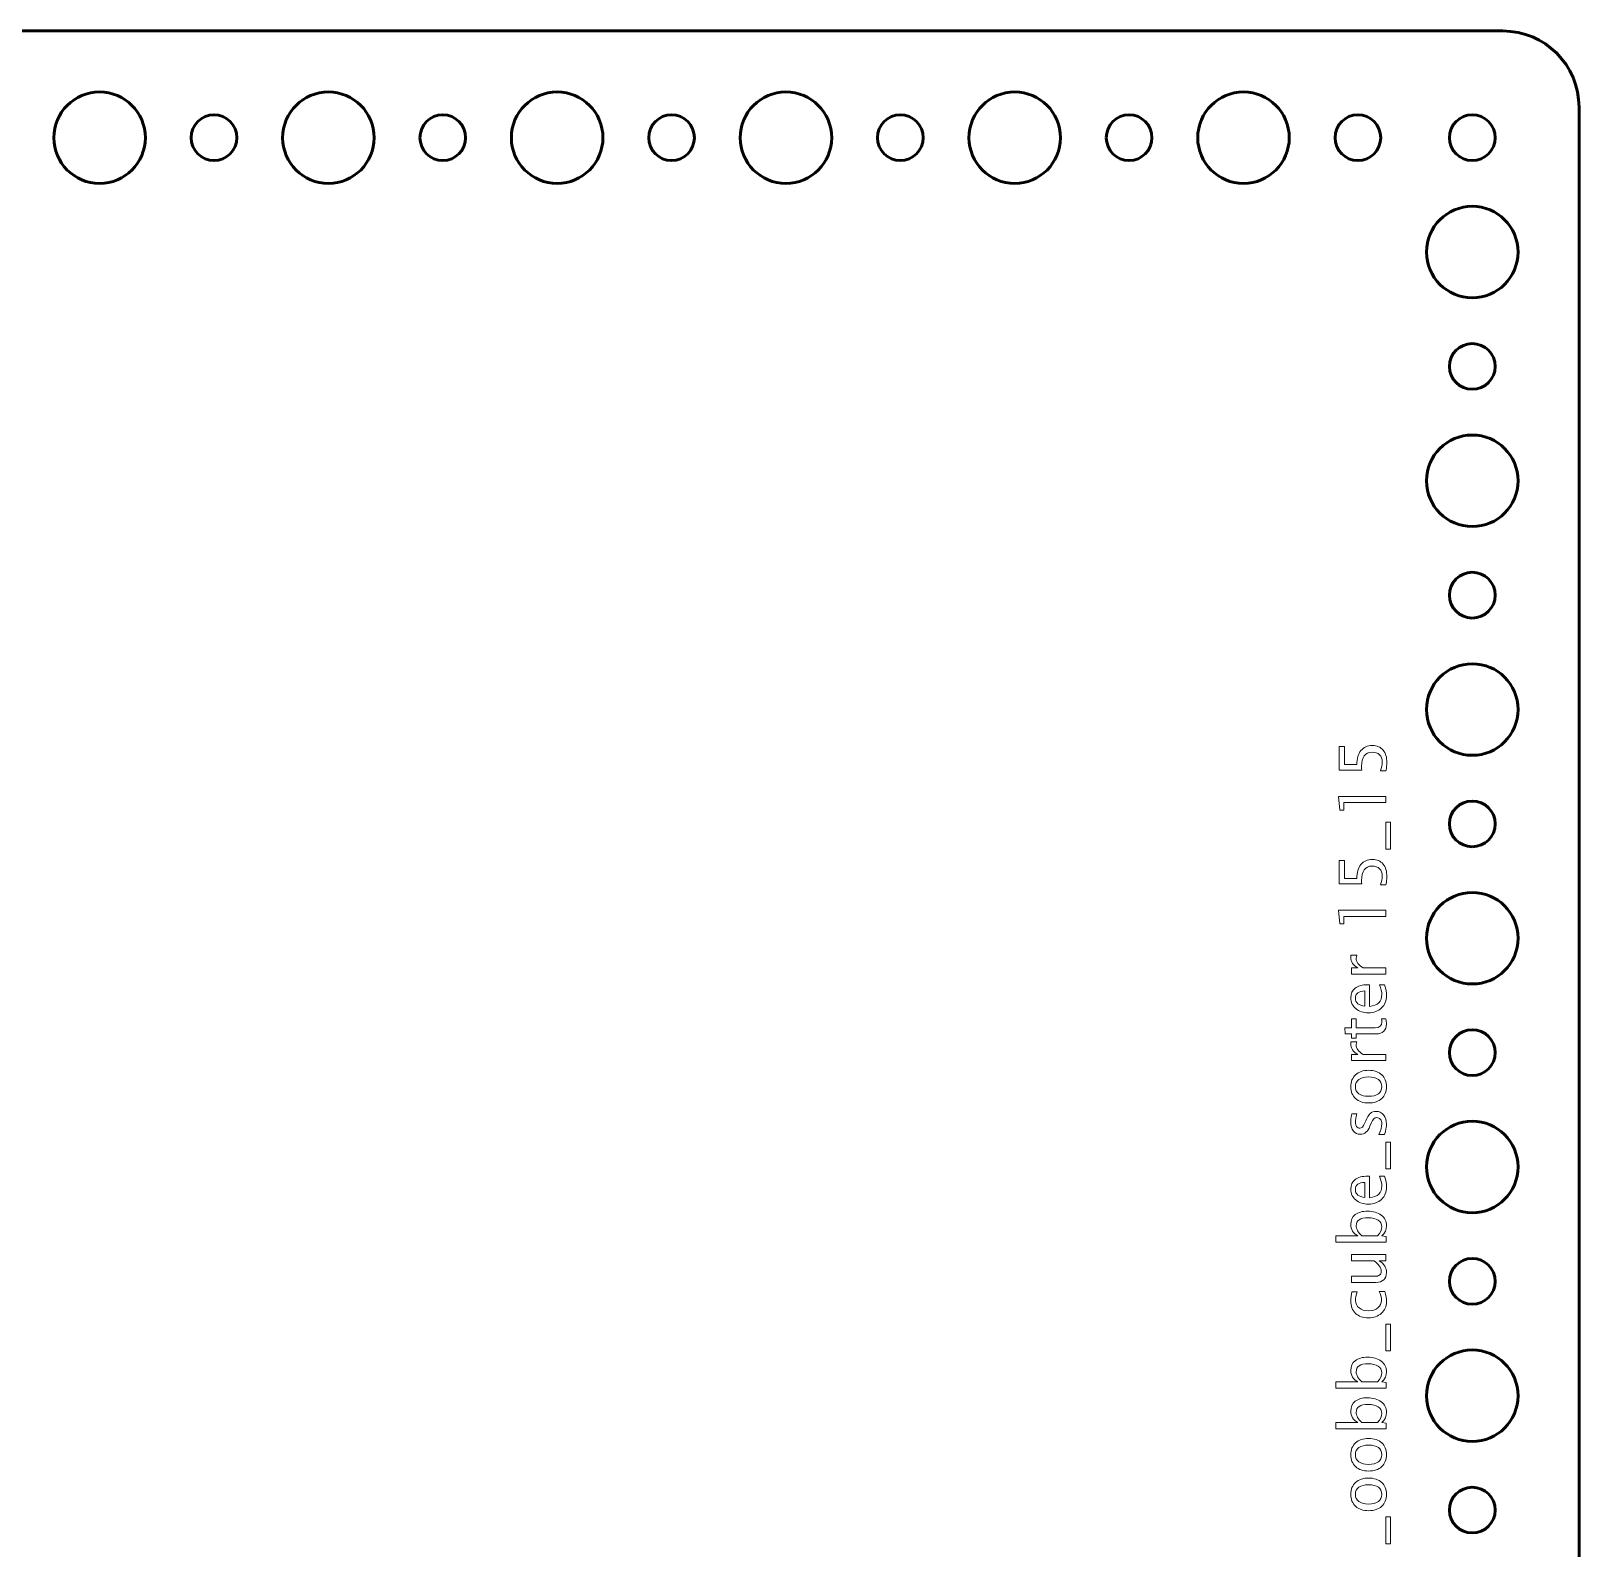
# Model space of a CAD drawing. Header units: centimetres. Extents: x -10.4 to 10.4, y -10.1 to 10.1.
# Drawn here: x 0.3 to 10.45, y 0.13 to 10.07 of the extents above; entities that cross this region are included whole.
import ezdxf

# ---------------------------------------------------------------- set-up
doc = ezdxf.new("R2010")
doc.units = ezdxf.units.CM
doc.header["$MEASUREMENT"] = 0
doc.layers.add('Layer 1', color=7, linetype='Continuous')

msp = doc.modelspace()

# ---------------------------------------------------------------- linework, layer by layer
at = {"layer": 'Layer 1', "lineweight": 53}
for points, knots in [([(9.95, -10.075), (9.95, -10.075), (-9.95, -10.075), (-9.95, -10.075), (-9.95, -10.075), (-10.22614, -10.075), (-10.45, -9.85114), (-10.45, -9.575), (-10.45, -9.575), (-10.45, -9.575), (-10.45, 9.575), (-10.45, 9.575), (-10.45, 9.575), (-10.45, 9.85114), (-10.22614, 10.075), (-9.95, 10.075), (-9.95, 10.075), (-9.95, 10.075), (9.95, 10.075), (9.95, 10.075), (9.95, 10.075), (10.22614, 10.075), (10.45, 9.85114), (10.45, 9.575), (10.45, 9.575), (10.45, 9.575), (10.45, -9.575), (10.45, -9.575), (10.45, -9.575), (10.45, -9.85114), (10.22614, -10.075), (9.95, -10.075)], [0, 0, 0, 0, 0.11111111, 0.11111111, 0.11111111, 0.11111111, 0.22222222, 0.22222222, 0.22222222, 0.22222222, 0.33333333, 0.33333333, 0.33333333, 0.33333333, 0.44444444, 0.44444444, 0.44444444, 0.44444444, 0.55555556, 0.55555556, 0.55555556, 0.55555556, 0.66666667, 0.66666667, 0.66666667, 0.66666667, 0.77777778, 0.77777778, 0.77777778, 0.77777778, 1, 1, 1, 1]), ([(0.45, 9.375), (0.45, 9.54069), (0.58431, 9.675), (0.75, 9.675), (0.75, 9.675), (0.91569, 9.675), (1.05, 9.54069), (1.05, 9.375), (1.05, 9.375), (1.05, 9.20931), (0.91569, 9.075), (0.75, 9.075), (0.75, 9.075), (0.58431, 9.075), (0.45, 9.20931), (0.45, 9.375)], [0, 0, 0, 0, 0.2, 0.2, 0.2, 0.2, 0.4, 0.4, 0.4, 0.4, 0.6, 0.6, 0.6, 0.6, 1, 1, 1, 1]), ([(1.95, 9.375), (1.95, 9.54069), (2.08431, 9.675), (2.25, 9.675), (2.25, 9.675), (2.41569, 9.675), (2.55, 9.54069), (2.55, 9.375), (2.55, 9.375), (2.55, 9.20931), (2.41569, 9.075), (2.25, 9.075), (2.25, 9.075), (2.08431, 9.075), (1.95, 9.20931), (1.95, 9.375)], [0, 0, 0, 0, 0.2, 0.2, 0.2, 0.2, 0.4, 0.4, 0.4, 0.4, 0.6, 0.6, 0.6, 0.6, 1, 1, 1, 1]), ([(3.45, 9.375), (3.45, 9.54069), (3.58431, 9.675), (3.75, 9.675), (3.75, 9.675), (3.91569, 9.675), (4.05, 9.54069), (4.05, 9.375), (4.05, 9.375), (4.05, 9.20931), (3.91569, 9.075), (3.75, 9.075), (3.75, 9.075), (3.58431, 9.075), (3.45, 9.20931), (3.45, 9.375)], [0, 0, 0, 0, 0.2, 0.2, 0.2, 0.2, 0.4, 0.4, 0.4, 0.4, 0.6, 0.6, 0.6, 0.6, 1, 1, 1, 1]), ([(4.95, 9.375), (4.95, 9.54069), (5.08431, 9.675), (5.25, 9.675), (5.25, 9.675), (5.41569, 9.675), (5.55, 9.54069), (5.55, 9.375), (5.55, 9.375), (5.55, 9.20931), (5.41569, 9.075), (5.25, 9.075), (5.25, 9.075), (5.08431, 9.075), (4.95, 9.20931), (4.95, 9.375)], [0, 0, 0, 0, 0.2, 0.2, 0.2, 0.2, 0.4, 0.4, 0.4, 0.4, 0.6, 0.6, 0.6, 0.6, 1, 1, 1, 1]), ([(6.45, 9.375), (6.45, 9.54069), (6.58431, 9.675), (6.75, 9.675), (6.75, 9.675), (6.91569, 9.675), (7.05, 9.54069), (7.05, 9.375), (7.05, 9.375), (7.05, 9.20931), (6.91569, 9.075), (6.75, 9.075), (6.75, 9.075), (6.58431, 9.075), (6.45, 9.20931), (6.45, 9.375)], [0, 0, 0, 0, 0.2, 0.2, 0.2, 0.2, 0.4, 0.4, 0.4, 0.4, 0.6, 0.6, 0.6, 0.6, 1, 1, 1, 1]), ([(7.95, 9.375), (7.95, 9.54069), (8.08431, 9.675), (8.25, 9.675), (8.25, 9.675), (8.41569, 9.675), (8.55, 9.54069), (8.55, 9.375), (8.55, 9.375), (8.55, 9.20931), (8.41569, 9.075), (8.25, 9.075), (8.25, 9.075), (8.08431, 9.075), (7.95, 9.20931), (7.95, 9.375)], [0, 0, 0, 0, 0.2, 0.2, 0.2, 0.2, 0.4, 0.4, 0.4, 0.4, 0.6, 0.6, 0.6, 0.6, 1, 1, 1, 1]), ([(1.35, 9.375), (1.35, 9.45784), (1.41716, 9.525), (1.5, 9.525), (1.5, 9.525), (1.58284, 9.525), (1.65, 9.45784), (1.65, 9.375), (1.65, 9.375), (1.65, 9.29216), (1.58284, 9.225), (1.5, 9.225), (1.5, 9.225), (1.41716, 9.225), (1.35, 9.29216), (1.35, 9.375)], [0, 0, 0, 0, 0.2, 0.2, 0.2, 0.2, 0.4, 0.4, 0.4, 0.4, 0.6, 0.6, 0.6, 0.6, 1, 1, 1, 1]), ([(2.85, 9.375), (2.85, 9.45784), (2.91716, 9.525), (3, 9.525), (3, 9.525), (3.08284, 9.525), (3.15, 9.45784), (3.15, 9.375), (3.15, 9.375), (3.15, 9.29216), (3.08284, 9.225), (3, 9.225), (3, 9.225), (2.91716, 9.225), (2.85, 9.29216), (2.85, 9.375)], [0, 0, 0, 0, 0.2, 0.2, 0.2, 0.2, 0.4, 0.4, 0.4, 0.4, 0.6, 0.6, 0.6, 0.6, 1, 1, 1, 1]), ([(4.35, 9.375), (4.35, 9.45784), (4.41716, 9.525), (4.5, 9.525), (4.5, 9.525), (4.58284, 9.525), (4.65, 9.45784), (4.65, 9.375), (4.65, 9.375), (4.65, 9.29216), (4.58284, 9.225), (4.5, 9.225), (4.5, 9.225), (4.41716, 9.225), (4.35, 9.29216), (4.35, 9.375)], [0, 0, 0, 0, 0.2, 0.2, 0.2, 0.2, 0.4, 0.4, 0.4, 0.4, 0.6, 0.6, 0.6, 0.6, 1, 1, 1, 1]), ([(5.85, 9.375), (5.85, 9.45784), (5.91716, 9.525), (6, 9.525), (6, 9.525), (6.08284, 9.525), (6.15, 9.45784), (6.15, 9.375), (6.15, 9.375), (6.15, 9.29216), (6.08284, 9.225), (6, 9.225), (6, 9.225), (5.91716, 9.225), (5.85, 9.29216), (5.85, 9.375)], [0, 0, 0, 0, 0.2, 0.2, 0.2, 0.2, 0.4, 0.4, 0.4, 0.4, 0.6, 0.6, 0.6, 0.6, 1, 1, 1, 1]), ([(7.35, 9.375), (7.35, 9.45784), (7.41716, 9.525), (7.5, 9.525), (7.5, 9.525), (7.58284, 9.525), (7.65, 9.45784), (7.65, 9.375), (7.65, 9.375), (7.65, 9.29216), (7.58284, 9.225), (7.5, 9.225), (7.5, 9.225), (7.41716, 9.225), (7.35, 9.29216), (7.35, 9.375)], [0, 0, 0, 0, 0.2, 0.2, 0.2, 0.2, 0.4, 0.4, 0.4, 0.4, 0.6, 0.6, 0.6, 0.6, 1, 1, 1, 1]), ([(8.85, 9.375), (8.85, 9.45784), (8.91716, 9.525), (9, 9.525), (9, 9.525), (9.08284, 9.525), (9.15, 9.45784), (9.15, 9.375), (9.15, 9.375), (9.15, 9.29216), (9.08284, 9.225), (9, 9.225), (9, 9.225), (8.91716, 9.225), (8.85, 9.29216), (8.85, 9.375)], [0, 0, 0, 0, 0.2, 0.2, 0.2, 0.2, 0.4, 0.4, 0.4, 0.4, 0.6, 0.6, 0.6, 0.6, 1, 1, 1, 1]), ([(9.75, 9.225), (9.66716, 9.225), (9.6, 9.29216), (9.6, 9.375), (9.6, 9.375), (9.6, 9.45784), (9.66716, 9.525), (9.75, 9.525), (9.75, 9.525), (9.83284, 9.525), (9.9, 9.45784), (9.9, 9.375), (9.9, 9.375), (9.9, 9.29216), (9.83284, 9.225), (9.75, 9.225)], [0, 0, 0, 0, 0.2, 0.2, 0.2, 0.2, 0.4, 0.4, 0.4, 0.4, 0.6, 0.6, 0.6, 0.6, 1, 1, 1, 1]), ([(9.75, 8.325), (9.58431, 8.325), (9.45, 8.45931), (9.45, 8.625), (9.45, 8.625), (9.45, 8.79069), (9.58431, 8.925), (9.75, 8.925), (9.75, 8.925), (9.91569, 8.925), (10.05, 8.79069), (10.05, 8.625), (10.05, 8.625), (10.05, 8.45931), (9.91569, 8.325), (9.75, 8.325)], [0, 0, 0, 0, 0.2, 0.2, 0.2, 0.2, 0.4, 0.4, 0.4, 0.4, 0.6, 0.6, 0.6, 0.6, 1, 1, 1, 1]), ([(9.75, 7.725), (9.66716, 7.725), (9.6, 7.79216), (9.6, 7.875), (9.6, 7.875), (9.6, 7.95784), (9.66716, 8.025), (9.75, 8.025), (9.75, 8.025), (9.83284, 8.025), (9.9, 7.95784), (9.9, 7.875), (9.9, 7.875), (9.9, 7.79216), (9.83284, 7.725), (9.75, 7.725)], [0, 0, 0, 0, 0.2, 0.2, 0.2, 0.2, 0.4, 0.4, 0.4, 0.4, 0.6, 0.6, 0.6, 0.6, 1, 1, 1, 1]), ([(9.75, 6.825), (9.58431, 6.825), (9.45, 6.95931), (9.45, 7.125), (9.45, 7.125), (9.45, 7.29069), (9.58431, 7.425), (9.75, 7.425), (9.75, 7.425), (9.91569, 7.425), (10.05, 7.29069), (10.05, 7.125), (10.05, 7.125), (10.05, 6.95931), (9.91569, 6.825), (9.75, 6.825)], [0, 0, 0, 0, 0.2, 0.2, 0.2, 0.2, 0.4, 0.4, 0.4, 0.4, 0.6, 0.6, 0.6, 0.6, 1, 1, 1, 1]), ([(9.75, 6.225), (9.66716, 6.225), (9.6, 6.29216), (9.6, 6.375), (9.6, 6.375), (9.6, 6.45784), (9.66716, 6.525), (9.75, 6.525), (9.75, 6.525), (9.83284, 6.525), (9.9, 6.45784), (9.9, 6.375), (9.9, 6.375), (9.9, 6.29216), (9.83284, 6.225), (9.75, 6.225)], [0, 0, 0, 0, 0.2, 0.2, 0.2, 0.2, 0.4, 0.4, 0.4, 0.4, 0.6, 0.6, 0.6, 0.6, 1, 1, 1, 1]), ([(9.75, 5.325), (9.58431, 5.325), (9.45, 5.45931), (9.45, 5.625), (9.45, 5.625), (9.45, 5.79069), (9.58431, 5.925), (9.75, 5.925), (9.75, 5.925), (9.91569, 5.925), (10.05, 5.79069), (10.05, 5.625), (10.05, 5.625), (10.05, 5.45931), (9.91569, 5.325), (9.75, 5.325)], [0, 0, 0, 0, 0.2, 0.2, 0.2, 0.2, 0.4, 0.4, 0.4, 0.4, 0.6, 0.6, 0.6, 0.6, 1, 1, 1, 1]), ([(9.75, 4.725), (9.66716, 4.725), (9.6, 4.79216), (9.6, 4.875), (9.6, 4.875), (9.6, 4.95784), (9.66716, 5.025), (9.75, 5.025), (9.75, 5.025), (9.83284, 5.025), (9.9, 4.95784), (9.9, 4.875), (9.9, 4.875), (9.9, 4.79216), (9.83284, 4.725), (9.75, 4.725)], [0, 0, 0, 0, 0.2, 0.2, 0.2, 0.2, 0.4, 0.4, 0.4, 0.4, 0.6, 0.6, 0.6, 0.6, 1, 1, 1, 1]), ([(9.75, 3.825), (9.58431, 3.825), (9.45, 3.95931), (9.45, 4.125), (9.45, 4.125), (9.45, 4.29069), (9.58431, 4.425), (9.75, 4.425), (9.75, 4.425), (9.91569, 4.425), (10.05, 4.29069), (10.05, 4.125), (10.05, 4.125), (10.05, 3.95931), (9.91569, 3.825), (9.75, 3.825)], [0, 0, 0, 0, 0.2, 0.2, 0.2, 0.2, 0.4, 0.4, 0.4, 0.4, 0.6, 0.6, 0.6, 0.6, 1, 1, 1, 1]), ([(9.75, 3.225), (9.66716, 3.225), (9.6, 3.29216), (9.6, 3.375), (9.6, 3.375), (9.6, 3.45784), (9.66716, 3.525), (9.75, 3.525), (9.75, 3.525), (9.83284, 3.525), (9.9, 3.45784), (9.9, 3.375), (9.9, 3.375), (9.9, 3.29216), (9.83284, 3.225), (9.75, 3.225)], [0, 0, 0, 0, 0.2, 0.2, 0.2, 0.2, 0.4, 0.4, 0.4, 0.4, 0.6, 0.6, 0.6, 0.6, 1, 1, 1, 1]), ([(9.75, 2.325), (9.58431, 2.325), (9.45, 2.45931), (9.45, 2.625), (9.45, 2.625), (9.45, 2.79069), (9.58431, 2.925), (9.75, 2.925), (9.75, 2.925), (9.91569, 2.925), (10.05, 2.79069), (10.05, 2.625), (10.05, 2.625), (10.05, 2.45931), (9.91569, 2.325), (9.75, 2.325)], [0, 0, 0, 0, 0.2, 0.2, 0.2, 0.2, 0.4, 0.4, 0.4, 0.4, 0.6, 0.6, 0.6, 0.6, 1, 1, 1, 1]), ([(9.75, 1.725), (9.66716, 1.725), (9.6, 1.79216), (9.6, 1.875), (9.6, 1.875), (9.6, 1.95784), (9.66716, 2.025), (9.75, 2.025), (9.75, 2.025), (9.83284, 2.025), (9.9, 1.95784), (9.9, 1.875), (9.9, 1.875), (9.9, 1.79216), (9.83284, 1.725), (9.75, 1.725)], [0, 0, 0, 0, 0.2, 0.2, 0.2, 0.2, 0.4, 0.4, 0.4, 0.4, 0.6, 0.6, 0.6, 0.6, 1, 1, 1, 1]), ([(9.75, 0.825), (9.58431, 0.825), (9.45, 0.95931), (9.45, 1.125), (9.45, 1.125), (9.45, 1.29069), (9.58431, 1.425), (9.75, 1.425), (9.75, 1.425), (9.91569, 1.425), (10.05, 1.29069), (10.05, 1.125), (10.05, 1.125), (10.05, 0.95931), (9.91569, 0.825), (9.75, 0.825)], [0, 0, 0, 0, 0.2, 0.2, 0.2, 0.2, 0.4, 0.4, 0.4, 0.4, 0.6, 0.6, 0.6, 0.6, 1, 1, 1, 1]), ([(9.75, 0.225), (9.66716, 0.225), (9.6, 0.29216), (9.6, 0.375), (9.6, 0.375), (9.6, 0.45784), (9.66716, 0.525), (9.75, 0.525), (9.75, 0.525), (9.83284, 0.525), (9.9, 0.45784), (9.9, 0.375), (9.9, 0.375), (9.9, 0.29216), (9.83284, 0.225), (9.75, 0.225)], [0, 0, 0, 0, 0.2, 0.2, 0.2, 0.2, 0.4, 0.4, 0.4, 0.4, 0.6, 0.6, 0.6, 0.6, 1, 1, 1, 1])]:
    msp.add_open_spline(points, degree=3, knots=knots, dxfattribs=at)
at = {"layer": 'Layer 1', "color": 5, "lineweight": 9}
for points, knots in [([(9.18379, 5.22294), (9.18379, 5.22294), (9.14738, 5.22294), (9.14738, 5.22294), (9.14738, 5.22294), (9.15557, 5.24319), (9.15966, 5.26238), (9.15966, 5.28072), (9.15966, 5.28072), (9.15966, 5.30076), (9.15373, 5.31656), (9.14188, 5.32806), (9.14188, 5.32806), (9.13003, 5.33956), (9.11373, 5.34528), (9.09299, 5.34528), (9.09299, 5.34528), (9.07069, 5.34528), (9.05362, 5.33716), (9.04183, 5.32094), (9.04183, 5.32094), (9.03005, 5.30471), (9.02419, 5.28121), (9.02419, 5.25052), (9.02419, 5.25052), (9.02419, 5.2434), (9.02469, 5.23585), (9.02568, 5.22802), (9.02568, 5.22802), (9.02568, 5.22802), (8.87645, 5.22802), (8.87645, 5.22802), (8.87645, 5.22802), (8.87645, 5.22802), (8.87645, 5.38296), (8.87645, 5.38296), (8.87645, 5.38296), (8.87645, 5.38296), (8.91201, 5.38296), (8.91201, 5.38296), (8.91201, 5.38296), (8.91201, 5.38296), (8.91201, 5.26358), (8.91201, 5.26358), (8.91201, 5.26358), (8.91201, 5.26358), (8.99287, 5.26358), (8.99287, 5.26358), (8.99287, 5.26358), (8.99287, 5.30295), (9.0019, 5.33364), (9.01996, 5.35572), (9.01996, 5.35572), (9.03795, 5.3778), (9.06293, 5.38888), (9.09489, 5.38888), (9.09489, 5.38888), (9.12466, 5.38888), (9.14795, 5.37886), (9.16481, 5.35883), (9.16481, 5.35883), (9.18167, 5.33879), (9.19014, 5.31113), (9.19014, 5.27585), (9.19014, 5.27585), (9.19014, 5.26012), (9.18802, 5.24248), (9.18379, 5.22294)], [0, 0, 0, 0, 0.05555556, 0.05555556, 0.05555556, 0.05555556, 0.11111111, 0.11111111, 0.11111111, 0.11111111, 0.16666667, 0.16666667, 0.16666667, 0.16666667, 0.22222222, 0.22222222, 0.22222222, 0.22222222, 0.27777778, 0.27777778, 0.27777778, 0.27777778, 0.33333333, 0.33333333, 0.33333333, 0.33333333, 0.38888889, 0.38888889, 0.38888889, 0.38888889, 0.44444444, 0.44444444, 0.44444444, 0.44444444, 0.5, 0.5, 0.5, 0.5, 0.55555556, 0.55555556, 0.55555556, 0.55555556, 0.61111111, 0.61111111, 0.61111111, 0.61111111, 0.66666667, 0.66666667, 0.66666667, 0.66666667, 0.72222222, 0.72222222, 0.72222222, 0.72222222, 0.77777778, 0.77777778, 0.77777778, 0.77777778, 0.83333333, 0.83333333, 0.83333333, 0.83333333, 0.88888889, 0.88888889, 0.88888889, 0.88888889, 1, 1, 1, 1]), ([(9.18252, 5.01451), (9.18252, 5.01451), (8.90693, 5.01451), (8.90693, 5.01451), (8.90693, 5.01451), (8.90693, 5.01451), (8.90693, 4.96583), (8.90693, 4.96583), (8.90693, 4.96583), (8.90693, 4.96583), (8.88153, 4.96583), (8.88153, 4.96583), (8.88153, 4.96583), (8.88153, 4.96583), (8.87391, 5.05515), (8.87391, 5.05515), (8.87391, 5.05515), (8.87391, 5.05515), (9.18252, 5.05515), (9.18252, 5.05515), (9.18252, 5.05515), (9.18252, 5.05515), (9.18252, 5.01451), (9.18252, 5.01451)], [0, 0, 0, 0, 0.14285714, 0.14285714, 0.14285714, 0.14285714, 0.28571429, 0.28571429, 0.28571429, 0.28571429, 0.42857143, 0.42857143, 0.42857143, 0.42857143, 0.57142857, 0.57142857, 0.57142857, 0.57142857, 0.71428571, 0.71428571, 0.71428571, 0.71428571, 1, 1, 1, 1]), ([(9.213, 4.70971), (9.213, 4.70971), (9.18252, 4.70971), (9.18252, 4.70971), (9.18252, 4.70971), (9.18252, 4.70971), (9.18252, 4.88582), (9.18252, 4.88582), (9.18252, 4.88582), (9.18252, 4.88582), (9.213, 4.88582), (9.213, 4.88582), (9.213, 4.88582), (9.213, 4.88582), (9.213, 4.70971), (9.213, 4.70971)], [0, 0, 0, 0, 0.2, 0.2, 0.2, 0.2, 0.4, 0.4, 0.4, 0.4, 0.6, 0.6, 0.6, 0.6, 1, 1, 1, 1]), ([(9.18379, 4.47589), (9.18379, 4.47589), (9.14738, 4.47589), (9.14738, 4.47589), (9.14738, 4.47589), (9.15557, 4.49614), (9.15966, 4.51533), (9.15966, 4.53367), (9.15966, 4.53367), (9.15966, 4.55371), (9.15373, 4.56951), (9.14188, 4.58101), (9.14188, 4.58101), (9.13003, 4.59251), (9.11373, 4.59823), (9.09299, 4.59823), (9.09299, 4.59823), (9.07069, 4.59823), (9.05362, 4.59011), (9.04183, 4.57389), (9.04183, 4.57389), (9.03005, 4.55766), (9.02419, 4.53416), (9.02419, 4.50347), (9.02419, 4.50347), (9.02419, 4.49635), (9.02469, 4.4888), (9.02568, 4.48097), (9.02568, 4.48097), (9.02568, 4.48097), (8.87645, 4.48097), (8.87645, 4.48097), (8.87645, 4.48097), (8.87645, 4.48097), (8.87645, 4.63591), (8.87645, 4.63591), (8.87645, 4.63591), (8.87645, 4.63591), (8.91201, 4.63591), (8.91201, 4.63591), (8.91201, 4.63591), (8.91201, 4.63591), (8.91201, 4.51653), (8.91201, 4.51653), (8.91201, 4.51653), (8.91201, 4.51653), (8.99287, 4.51653), (8.99287, 4.51653), (8.99287, 4.51653), (8.99287, 4.5559), (9.0019, 4.58659), (9.01996, 4.60867), (9.01996, 4.60867), (9.03795, 4.63075), (9.06293, 4.64183), (9.09489, 4.64183), (9.09489, 4.64183), (9.12466, 4.64183), (9.14795, 4.63181), (9.16481, 4.61178), (9.16481, 4.61178), (9.18167, 4.59174), (9.19014, 4.56408), (9.19014, 4.5288), (9.19014, 4.5288), (9.19014, 4.51307), (9.18802, 4.49543), (9.18379, 4.47589)], [0, 0, 0, 0, 0.05555556, 0.05555556, 0.05555556, 0.05555556, 0.11111111, 0.11111111, 0.11111111, 0.11111111, 0.16666667, 0.16666667, 0.16666667, 0.16666667, 0.22222222, 0.22222222, 0.22222222, 0.22222222, 0.27777778, 0.27777778, 0.27777778, 0.27777778, 0.33333333, 0.33333333, 0.33333333, 0.33333333, 0.38888889, 0.38888889, 0.38888889, 0.38888889, 0.44444444, 0.44444444, 0.44444444, 0.44444444, 0.5, 0.5, 0.5, 0.5, 0.55555556, 0.55555556, 0.55555556, 0.55555556, 0.61111111, 0.61111111, 0.61111111, 0.61111111, 0.66666667, 0.66666667, 0.66666667, 0.66666667, 0.72222222, 0.72222222, 0.72222222, 0.72222222, 0.77777778, 0.77777778, 0.77777778, 0.77777778, 0.83333333, 0.83333333, 0.83333333, 0.83333333, 0.88888889, 0.88888889, 0.88888889, 0.88888889, 1, 1, 1, 1]), ([(9.18252, 4.26746), (9.18252, 4.26746), (8.90693, 4.26746), (8.90693, 4.26746), (8.90693, 4.26746), (8.90693, 4.26746), (8.90693, 4.21878), (8.90693, 4.21878), (8.90693, 4.21878), (8.90693, 4.21878), (8.88153, 4.21878), (8.88153, 4.21878), (8.88153, 4.21878), (8.88153, 4.21878), (8.87391, 4.3081), (8.87391, 4.3081), (8.87391, 4.3081), (8.87391, 4.3081), (9.18252, 4.3081), (9.18252, 4.3081), (9.18252, 4.3081), (9.18252, 4.3081), (9.18252, 4.26746), (9.18252, 4.26746)], [0, 0, 0, 0, 0.14285714, 0.14285714, 0.14285714, 0.14285714, 0.28571429, 0.28571429, 0.28571429, 0.28571429, 0.42857143, 0.42857143, 0.42857143, 0.42857143, 0.57142857, 0.57142857, 0.57142857, 0.57142857, 0.71428571, 0.71428571, 0.71428571, 0.71428571, 1, 1, 1, 1]), ([(9.18252, 3.89007), (9.18252, 3.89007), (8.95816, 3.89007), (8.95816, 3.89007), (8.95816, 3.89007), (8.95816, 3.89007), (8.95816, 3.93071), (8.95816, 3.93071), (8.95816, 3.93071), (8.95816, 3.93071), (9.00056, 3.93071), (9.00056, 3.93071), (9.00056, 3.93071), (8.96916, 3.94687), (8.9535, 3.97029), (8.9535, 4.00105), (8.9535, 4.00105), (8.9535, 4.00522), (8.95385, 4.00959), (8.95456, 4.01411), (8.95456, 4.01411), (8.95456, 4.01411), (8.99259, 4.01411), (8.99259, 4.01411), (8.99259, 4.01411), (8.99026, 4.00705), (8.98906, 4.00084), (8.98906, 3.99548), (8.98906, 3.99548), (8.98906, 3.96966), (9.0043, 3.94807), (9.03485, 3.93071), (9.03485, 3.93071), (9.03485, 3.93071), (9.18252, 3.93071), (9.18252, 3.93071), (9.18252, 3.93071), (9.18252, 3.93071), (9.18252, 3.89007), (9.18252, 3.89007)], [0, 0, 0, 0, 0.09090909, 0.09090909, 0.09090909, 0.09090909, 0.18181818, 0.18181818, 0.18181818, 0.18181818, 0.27272727, 0.27272727, 0.27272727, 0.27272727, 0.36363636, 0.36363636, 0.36363636, 0.36363636, 0.45454545, 0.45454545, 0.45454545, 0.45454545, 0.54545455, 0.54545455, 0.54545455, 0.54545455, 0.63636364, 0.63636364, 0.63636364, 0.63636364, 0.72727273, 0.72727273, 0.72727273, 0.72727273, 0.81818182, 0.81818182, 0.81818182, 0.81818182, 1, 1, 1, 1]), ([(9.17532, 3.81888), (9.18351, 3.79157), (9.1876, 3.76822), (9.1876, 3.74874), (9.1876, 3.74874), (9.1876, 3.71551), (9.17659, 3.68849), (9.15465, 3.66768), (9.15465, 3.66768), (9.13271, 3.64686), (9.10427, 3.63642), (9.06928, 3.63642), (9.06928, 3.63642), (9.03534, 3.63642), (9.00747, 3.64559), (8.98567, 3.66401), (8.98567, 3.66401), (8.96394, 3.68242), (8.95308, 3.70599), (8.95308, 3.7347), (8.95308, 3.7347), (8.95308, 3.76187), (8.96274, 3.78289), (8.98207, 3.79771), (8.98207, 3.79771), (9.00141, 3.81253), (9.02878, 3.81993), (9.06427, 3.81993), (9.06427, 3.81993), (9.06427, 3.81993), (9.07669, 3.81972), (9.07669, 3.81972), (9.07669, 3.81972), (9.07669, 3.81972), (9.07669, 3.67791), (9.07669, 3.67791), (9.07669, 3.67791), (9.13031, 3.68383), (9.15712, 3.71001), (9.15712, 3.75636), (9.15712, 3.75636), (9.15712, 3.77337), (9.15232, 3.79418), (9.14273, 3.81888), (9.14273, 3.81888), (9.14273, 3.81888), (9.17532, 3.81888), (9.17532, 3.81888)], [0, 0, 0, 0, 0.07692308, 0.07692308, 0.07692308, 0.07692308, 0.15384615, 0.15384615, 0.15384615, 0.15384615, 0.23076923, 0.23076923, 0.23076923, 0.23076923, 0.30769231, 0.30769231, 0.30769231, 0.30769231, 0.38461538, 0.38461538, 0.38461538, 0.38461538, 0.46153846, 0.46153846, 0.46153846, 0.46153846, 0.53846154, 0.53846154, 0.53846154, 0.53846154, 0.61538462, 0.61538462, 0.61538462, 0.61538462, 0.69230769, 0.69230769, 0.69230769, 0.69230769, 0.76923077, 0.76923077, 0.76923077, 0.76923077, 0.84615385, 0.84615385, 0.84615385, 0.84615385, 1, 1, 1, 1]), ([(9.04621, 3.68002), (9.04621, 3.68002), (9.04621, 3.77908), (9.04621, 3.77908), (9.04621, 3.77908), (9.00444, 3.77908), (8.98355, 3.76349), (8.98355, 3.73237), (8.98355, 3.73237), (8.98355, 3.70105), (9.00444, 3.68362), (9.04621, 3.68002)], [0, 0, 0, 0, 0.25, 0.25, 0.25, 0.25, 0.5, 0.5, 0.5, 0.5, 1, 1, 1, 1]), ([(9.18245, 3.5962), (9.18591, 3.58364), (9.1876, 3.5727), (9.1876, 3.56346), (9.1876, 3.56346), (9.1876, 3.54272), (9.18167, 3.52656), (9.16982, 3.51499), (9.16982, 3.51499), (9.15797, 3.50335), (9.14153, 3.49756), (9.12043, 3.49756), (9.12043, 3.49756), (9.12043, 3.49756), (8.98863, 3.49756), (8.98863, 3.49756), (8.98863, 3.49756), (8.98863, 3.49756), (8.98863, 3.46948), (8.98863, 3.46948), (8.98863, 3.46948), (8.98863, 3.46948), (8.95816, 3.46948), (8.95816, 3.46948), (8.95816, 3.46948), (8.95816, 3.46948), (8.95816, 3.49756), (8.95816, 3.49756), (8.95816, 3.49756), (8.95816, 3.49756), (8.91759, 3.49756), (8.91759, 3.49756), (8.91759, 3.49756), (8.91759, 3.49756), (8.91371, 3.5382), (8.91371, 3.5382), (8.91371, 3.5382), (8.91371, 3.5382), (8.95816, 3.5382), (8.95816, 3.5382), (8.95816, 3.5382), (8.95816, 3.5382), (8.95816, 3.59705), (8.95816, 3.59705), (8.95816, 3.59705), (8.95816, 3.59705), (8.98863, 3.59705), (8.98863, 3.59705), (8.98863, 3.59705), (8.98863, 3.59705), (8.98863, 3.5382), (8.98863, 3.5382), (8.98863, 3.5382), (8.98863, 3.5382), (9.11309, 3.5382), (9.11309, 3.5382), (9.11309, 3.5382), (9.14244, 3.5382), (9.15712, 3.55097), (9.15712, 3.57644), (9.15712, 3.57644), (9.15712, 3.58188), (9.1562, 3.58844), (9.15444, 3.5962), (9.15444, 3.5962), (9.15444, 3.5962), (9.18245, 3.5962), (9.18245, 3.5962)], [0, 0, 0, 0, 0.05555556, 0.05555556, 0.05555556, 0.05555556, 0.11111111, 0.11111111, 0.11111111, 0.11111111, 0.16666667, 0.16666667, 0.16666667, 0.16666667, 0.22222222, 0.22222222, 0.22222222, 0.22222222, 0.27777778, 0.27777778, 0.27777778, 0.27777778, 0.33333333, 0.33333333, 0.33333333, 0.33333333, 0.38888889, 0.38888889, 0.38888889, 0.38888889, 0.44444444, 0.44444444, 0.44444444, 0.44444444, 0.5, 0.5, 0.5, 0.5, 0.55555556, 0.55555556, 0.55555556, 0.55555556, 0.61111111, 0.61111111, 0.61111111, 0.61111111, 0.66666667, 0.66666667, 0.66666667, 0.66666667, 0.72222222, 0.72222222, 0.72222222, 0.72222222, 0.77777778, 0.77777778, 0.77777778, 0.77777778, 0.83333333, 0.83333333, 0.83333333, 0.83333333, 0.88888889, 0.88888889, 0.88888889, 0.88888889, 1, 1, 1, 1]), ([(9.18252, 3.32266), (9.18252, 3.32266), (8.95816, 3.32266), (8.95816, 3.32266), (8.95816, 3.32266), (8.95816, 3.32266), (8.95816, 3.3633), (8.95816, 3.3633), (8.95816, 3.3633), (8.95816, 3.3633), (9.00056, 3.3633), (9.00056, 3.3633), (9.00056, 3.3633), (8.96916, 3.37946), (8.9535, 3.40288), (8.9535, 3.43364), (8.9535, 3.43364), (8.9535, 3.43781), (8.95385, 3.44218), (8.95456, 3.4467), (8.95456, 3.4467), (8.95456, 3.4467), (8.99259, 3.4467), (8.99259, 3.4467), (8.99259, 3.4467), (8.99026, 3.43964), (8.98906, 3.43343), (8.98906, 3.42807), (8.98906, 3.42807), (8.98906, 3.40225), (9.0043, 3.38066), (9.03485, 3.3633), (9.03485, 3.3633), (9.03485, 3.3633), (9.18252, 3.3633), (9.18252, 3.3633), (9.18252, 3.3633), (9.18252, 3.3633), (9.18252, 3.32266), (9.18252, 3.32266)], [0, 0, 0, 0, 0.09090909, 0.09090909, 0.09090909, 0.09090909, 0.18181818, 0.18181818, 0.18181818, 0.18181818, 0.27272727, 0.27272727, 0.27272727, 0.27272727, 0.36363636, 0.36363636, 0.36363636, 0.36363636, 0.45454545, 0.45454545, 0.45454545, 0.45454545, 0.54545455, 0.54545455, 0.54545455, 0.54545455, 0.63636364, 0.63636364, 0.63636364, 0.63636364, 0.72727273, 0.72727273, 0.72727273, 0.72727273, 0.81818182, 0.81818182, 0.81818182, 0.81818182, 1, 1, 1, 1]), ([(9.1876, 3.15191), (9.1876, 3.11896), (9.17709, 3.09286), (9.15606, 3.07367), (9.15606, 3.07367), (9.13504, 3.05441), (9.10646, 3.04481), (9.07041, 3.04481), (9.07041, 3.04481), (9.03443, 3.04481), (9.00592, 3.05441), (8.98497, 3.07367), (8.98497, 3.07367), (8.96401, 3.09286), (8.9535, 3.11896), (8.9535, 3.15191), (8.9535, 3.15191), (8.9535, 3.18486), (8.96401, 3.21097), (8.98497, 3.23016), (8.98497, 3.23016), (9.00592, 3.24942), (9.03443, 3.25901), (9.07041, 3.25901), (9.07041, 3.25901), (9.10646, 3.25901), (9.13504, 3.24942), (9.15606, 3.23016), (9.15606, 3.23016), (9.17709, 3.21097), (9.1876, 3.18486), (9.1876, 3.15191)], [0, 0, 0, 0, 0.11111111, 0.11111111, 0.11111111, 0.11111111, 0.22222222, 0.22222222, 0.22222222, 0.22222222, 0.33333333, 0.33333333, 0.33333333, 0.33333333, 0.44444444, 0.44444444, 0.44444444, 0.44444444, 0.55555556, 0.55555556, 0.55555556, 0.55555556, 0.66666667, 0.66666667, 0.66666667, 0.66666667, 0.77777778, 0.77777778, 0.77777778, 0.77777778, 1, 1, 1, 1]), ([(9.15712, 3.15184), (9.15712, 3.17195), (9.14957, 3.18761), (9.1344, 3.19876), (9.1344, 3.19876), (9.1193, 3.20984), (9.098, 3.21541), (9.07041, 3.21541), (9.07041, 3.21541), (9.04296, 3.21541), (9.02165, 3.20984), (9.00656, 3.19876), (9.00656, 3.19876), (8.99153, 3.18761), (8.98398, 3.17195), (8.98398, 3.15184), (8.98398, 3.15184), (8.98398, 3.13166), (8.99153, 3.116), (9.00656, 3.10499), (9.00656, 3.10499), (9.02165, 3.09392), (9.04296, 3.08841), (9.07041, 3.08841), (9.07041, 3.08841), (9.098, 3.08841), (9.1193, 3.09392), (9.1344, 3.10499), (9.1344, 3.10499), (9.14957, 3.116), (9.15712, 3.13166), (9.15712, 3.15184)], [0, 0, 0, 0, 0.11111111, 0.11111111, 0.11111111, 0.11111111, 0.22222222, 0.22222222, 0.22222222, 0.22222222, 0.33333333, 0.33333333, 0.33333333, 0.33333333, 0.44444444, 0.44444444, 0.44444444, 0.44444444, 0.55555556, 0.55555556, 0.55555556, 0.55555556, 0.66666667, 0.66666667, 0.66666667, 0.66666667, 0.77777778, 0.77777778, 0.77777778, 0.77777778, 1, 1, 1, 1]), ([(9.17448, 2.83872), (9.17448, 2.83872), (9.13722, 2.83872), (9.13722, 2.83872), (9.13722, 2.83872), (9.15049, 2.86532), (9.15712, 2.88839), (9.15712, 2.90807), (9.15712, 2.90807), (9.15712, 2.91978), (9.15395, 2.92952), (9.1476, 2.93721), (9.1476, 2.93721), (9.14132, 2.9449), (9.13341, 2.94878), (9.12389, 2.94878), (9.12389, 2.94878), (9.10999, 2.94878), (9.09849, 2.93799), (9.08939, 2.9164), (9.08939, 2.9164), (9.08939, 2.9164), (9.0793, 2.89262), (9.0793, 2.89262), (9.0793, 2.89262), (9.06476, 2.85755), (9.04374, 2.83999), (9.01643, 2.83999), (9.01643, 2.83999), (8.99689, 2.83999), (8.98151, 2.8469), (8.97029, 2.86073), (8.97029, 2.86073), (8.95907, 2.87456), (8.9535, 2.89354), (8.9535, 2.9176), (8.9535, 2.9176), (8.9535, 2.93009), (8.95519, 2.94561), (8.95865, 2.96402), (8.95865, 2.96402), (8.95865, 2.96402), (8.96027, 2.97249), (8.96027, 2.97249), (8.96027, 2.97249), (8.96027, 2.97249), (8.99414, 2.97249), (8.99414, 2.97249), (8.99414, 2.97249), (8.98736, 2.94984), (8.98398, 2.93178), (8.98398, 2.9183), (8.98398, 2.9183), (8.98398, 2.90645), (8.98659, 2.89707), (8.99174, 2.88994), (8.99174, 2.88994), (8.99689, 2.88288), (9.0038, 2.87936), (9.01248, 2.87936), (9.01248, 2.87936), (9.02469, 2.87936), (9.03506, 2.88923), (9.04346, 2.90906), (9.04346, 2.90906), (9.04346, 2.90906), (9.05171, 2.9286), (9.05171, 2.9286), (9.05171, 2.9286), (9.06102, 2.95076), (9.0709, 2.96642), (9.08127, 2.97559), (9.08127, 2.97559), (9.09165, 2.98484), (9.10463, 2.98942), (9.12015, 2.98942), (9.12015, 2.98942), (9.13983, 2.98942), (9.15599, 2.98166), (9.16862, 2.96607), (9.16862, 2.96607), (9.18125, 2.95055), (9.1876, 2.93065), (9.1876, 2.90645), (9.1876, 2.90645), (9.1876, 2.88782), (9.18323, 2.86532), (9.17448, 2.83872)], [0, 0, 0, 0, 0.04347826, 0.04347826, 0.04347826, 0.04347826, 0.08695652, 0.08695652, 0.08695652, 0.08695652, 0.13043478, 0.13043478, 0.13043478, 0.13043478, 0.17391304, 0.17391304, 0.17391304, 0.17391304, 0.2173913, 0.2173913, 0.2173913, 0.2173913, 0.26086957, 0.26086957, 0.26086957, 0.26086957, 0.30434783, 0.30434783, 0.30434783, 0.30434783, 0.34782609, 0.34782609, 0.34782609, 0.34782609, 0.39130435, 0.39130435, 0.39130435, 0.39130435, 0.43478261, 0.43478261, 0.43478261, 0.43478261, 0.47826087, 0.47826087, 0.47826087, 0.47826087, 0.52173913, 0.52173913, 0.52173913, 0.52173913, 0.56521739, 0.56521739, 0.56521739, 0.56521739, 0.60869565, 0.60869565, 0.60869565, 0.60869565, 0.65217391, 0.65217391, 0.65217391, 0.65217391, 0.69565217, 0.69565217, 0.69565217, 0.69565217, 0.73913043, 0.73913043, 0.73913043, 0.73913043, 0.7826087, 0.7826087, 0.7826087, 0.7826087, 0.82608696, 0.82608696, 0.82608696, 0.82608696, 0.86956522, 0.86956522, 0.86956522, 0.86956522, 0.91304348, 0.91304348, 0.91304348, 0.91304348, 1, 1, 1, 1]), ([(9.213, 2.61223), (9.213, 2.61223), (9.18252, 2.61223), (9.18252, 2.61223), (9.18252, 2.61223), (9.18252, 2.61223), (9.18252, 2.78834), (9.18252, 2.78834), (9.18252, 2.78834), (9.18252, 2.78834), (9.213, 2.78834), (9.213, 2.78834), (9.213, 2.78834), (9.213, 2.78834), (9.213, 2.61223), (9.213, 2.61223)], [0, 0, 0, 0, 0.2, 0.2, 0.2, 0.2, 0.4, 0.4, 0.4, 0.4, 0.6, 0.6, 0.6, 0.6, 1, 1, 1, 1]), ([(9.17532, 2.5639), (9.18351, 2.53659), (9.1876, 2.51324), (9.1876, 2.49376), (9.1876, 2.49376), (9.1876, 2.46053), (9.17659, 2.43351), (9.15465, 2.4127), (9.15465, 2.4127), (9.13271, 2.39188), (9.10427, 2.38144), (9.06928, 2.38144), (9.06928, 2.38144), (9.03534, 2.38144), (9.00747, 2.39061), (8.98567, 2.40903), (8.98567, 2.40903), (8.96394, 2.42744), (8.95308, 2.45101), (8.95308, 2.47972), (8.95308, 2.47972), (8.95308, 2.50689), (8.96274, 2.52791), (8.98207, 2.54273), (8.98207, 2.54273), (9.00141, 2.55755), (9.02878, 2.56495), (9.06427, 2.56495), (9.06427, 2.56495), (9.06427, 2.56495), (9.07669, 2.56474), (9.07669, 2.56474), (9.07669, 2.56474), (9.07669, 2.56474), (9.07669, 2.42293), (9.07669, 2.42293), (9.07669, 2.42293), (9.13031, 2.42885), (9.15712, 2.45503), (9.15712, 2.50138), (9.15712, 2.50138), (9.15712, 2.51839), (9.15232, 2.5392), (9.14273, 2.5639), (9.14273, 2.5639), (9.14273, 2.5639), (9.17532, 2.5639), (9.17532, 2.5639)], [0, 0, 0, 0, 0.07692308, 0.07692308, 0.07692308, 0.07692308, 0.15384615, 0.15384615, 0.15384615, 0.15384615, 0.23076923, 0.23076923, 0.23076923, 0.23076923, 0.30769231, 0.30769231, 0.30769231, 0.30769231, 0.38461538, 0.38461538, 0.38461538, 0.38461538, 0.46153846, 0.46153846, 0.46153846, 0.46153846, 0.53846154, 0.53846154, 0.53846154, 0.53846154, 0.61538462, 0.61538462, 0.61538462, 0.61538462, 0.69230769, 0.69230769, 0.69230769, 0.69230769, 0.76923077, 0.76923077, 0.76923077, 0.76923077, 0.84615385, 0.84615385, 0.84615385, 0.84615385, 1, 1, 1, 1]), ([(9.04621, 2.42504), (9.04621, 2.42504), (9.04621, 2.5241), (9.04621, 2.5241), (9.04621, 2.5241), (9.00444, 2.5241), (8.98355, 2.50851), (8.98355, 2.47739), (8.98355, 2.47739), (8.98355, 2.44607), (9.00444, 2.42864), (9.04621, 2.42504)], [0, 0, 0, 0, 0.25, 0.25, 0.25, 0.25, 0.5, 0.5, 0.5, 0.5, 1, 1, 1, 1]), ([(9.18506, 2.1328), (9.18506, 2.1328), (8.85613, 2.1328), (8.85613, 2.1328), (8.85613, 2.1328), (8.85613, 2.1328), (8.85613, 2.17344), (8.85613, 2.17344), (8.85613, 2.17344), (8.85613, 2.17344), (9.00056, 2.17344), (9.00056, 2.17344), (9.00056, 2.17344), (8.96916, 2.19009), (8.9535, 2.21514), (8.9535, 2.24851), (8.9535, 2.24851), (8.9535, 2.27553), (8.96331, 2.29677), (8.98299, 2.31229), (8.98299, 2.31229), (9.00268, 2.32781), (9.02956, 2.33557), (9.06363, 2.33557), (9.06363, 2.33557), (9.10075, 2.33557), (9.13073, 2.32676), (9.15345, 2.30919), (9.15345, 2.30919), (9.17624, 2.29162), (9.1876, 2.26848), (9.1876, 2.23983), (9.1876, 2.23983), (9.1876, 2.21323), (9.17744, 2.19108), (9.15705, 2.17344), (9.15705, 2.17344), (9.15705, 2.17344), (9.18506, 2.1685), (9.18506, 2.1685), (9.18506, 2.1685), (9.18506, 2.1685), (9.18506, 2.1328), (9.18506, 2.1328)], [0, 0, 0, 0, 0.08333333, 0.08333333, 0.08333333, 0.08333333, 0.16666667, 0.16666667, 0.16666667, 0.16666667, 0.25, 0.25, 0.25, 0.25, 0.33333333, 0.33333333, 0.33333333, 0.33333333, 0.41666667, 0.41666667, 0.41666667, 0.41666667, 0.5, 0.5, 0.5, 0.5, 0.58333333, 0.58333333, 0.58333333, 0.58333333, 0.66666667, 0.66666667, 0.66666667, 0.66666667, 0.75, 0.75, 0.75, 0.75, 0.83333333, 0.83333333, 0.83333333, 0.83333333, 1, 1, 1, 1]), ([(9.12904, 2.17344), (9.14781, 2.19439), (9.15712, 2.21436), (9.15712, 2.23334), (9.15712, 2.23334), (9.15712, 2.25204), (9.14929, 2.2665), (9.1337, 2.27666), (9.1337, 2.27666), (9.1181, 2.28689), (9.09616, 2.29197), (9.0678, 2.29197), (9.0678, 2.29197), (9.0153, 2.29197), (8.98906, 2.27462), (8.98906, 2.2399), (8.98906, 2.2399), (8.98906, 2.21718), (9.00133, 2.19503), (9.02596, 2.17344), (9.02596, 2.17344), (9.02596, 2.17344), (9.12904, 2.17344), (9.12904, 2.17344)], [0, 0, 0, 0, 0.14285714, 0.14285714, 0.14285714, 0.14285714, 0.28571429, 0.28571429, 0.28571429, 0.28571429, 0.42857143, 0.42857143, 0.42857143, 0.42857143, 0.57142857, 0.57142857, 0.57142857, 0.57142857, 0.71428571, 0.71428571, 0.71428571, 0.71428571, 1, 1, 1, 1]), ([(9.18252, 2.0106), (9.18252, 2.0106), (9.14033, 2.0106), (9.14033, 2.0106), (9.14033, 2.0106), (9.17187, 1.98893), (9.1876, 1.96262), (9.1876, 1.93171), (9.1876, 1.93171), (9.1876, 1.9121), (9.18146, 1.89651), (9.16911, 1.88494), (9.16911, 1.88494), (9.15677, 1.8733), (9.14019, 1.86751), (9.11923, 1.86751), (9.11923, 1.86751), (9.11923, 1.86751), (8.95816, 1.86751), (8.95816, 1.86751), (8.95816, 1.86751), (8.95816, 1.86751), (8.95816, 1.90815), (8.95816, 1.90815), (8.95816, 1.90815), (8.95816, 1.90815), (9.10597, 1.90815), (9.10597, 1.90815), (9.10597, 1.90815), (9.12283, 1.90815), (9.13475, 1.91062), (9.14181, 1.91549), (9.14181, 1.91549), (9.14894, 1.92043), (9.15246, 1.92861), (9.15246, 1.94011), (9.15246, 1.94011), (9.15246, 1.96495), (9.13617, 1.98851), (9.1035, 2.0106), (9.1035, 2.0106), (9.1035, 2.0106), (8.95816, 2.0106), (8.95816, 2.0106), (8.95816, 2.0106), (8.95816, 2.0106), (8.95816, 2.05123), (8.95816, 2.05123), (8.95816, 2.05123), (8.95816, 2.05123), (9.18252, 2.05123), (9.18252, 2.05123), (9.18252, 2.05123), (9.18252, 2.05123), (9.18252, 2.0106), (9.18252, 2.0106)], [0, 0, 0, 0, 0.06666667, 0.06666667, 0.06666667, 0.06666667, 0.13333333, 0.13333333, 0.13333333, 0.13333333, 0.2, 0.2, 0.2, 0.2, 0.26666667, 0.26666667, 0.26666667, 0.26666667, 0.33333333, 0.33333333, 0.33333333, 0.33333333, 0.4, 0.4, 0.4, 0.4, 0.46666667, 0.46666667, 0.46666667, 0.46666667, 0.53333333, 0.53333333, 0.53333333, 0.53333333, 0.6, 0.6, 0.6, 0.6, 0.66666667, 0.66666667, 0.66666667, 0.66666667, 0.73333333, 0.73333333, 0.73333333, 0.73333333, 0.8, 0.8, 0.8, 0.8, 0.86666667, 0.86666667, 0.86666667, 0.86666667, 1, 1, 1, 1]), ([(9.17575, 1.80902), (9.18365, 1.7827), (9.1876, 1.75998), (9.1876, 1.74086), (9.1876, 1.74086), (9.1876, 1.71052), (9.17638, 1.6854), (9.15402, 1.66544), (9.15402, 1.66544), (9.13158, 1.64547), (9.10329, 1.63545), (9.06921, 1.63545), (9.06921, 1.63545), (9.0328, 1.63545), (9.00437, 1.64533), (8.98405, 1.66508), (8.98405, 1.66508), (8.96366, 1.68484), (8.9535, 1.71243), (8.9535, 1.74784), (8.9535, 1.74784), (8.9535, 1.76527), (8.9559, 1.78489), (8.9607, 1.80648), (8.9607, 1.80648), (8.9607, 1.80648), (8.99498, 1.80648), (8.99498, 1.80648), (8.99498, 1.80648), (8.98821, 1.78354), (8.98482, 1.76485), (8.98482, 1.75045), (8.98482, 1.75045), (8.98482, 1.72957), (8.99266, 1.71285), (9.00825, 1.70036), (9.00825, 1.70036), (9.02384, 1.68787), (9.04466, 1.68159), (9.07062, 1.68159), (9.07062, 1.68159), (9.09581, 1.68159), (9.11613, 1.68808), (9.13172, 1.701), (9.13172, 1.701), (9.14724, 1.71391), (9.155, 1.73077), (9.155, 1.75172), (9.155, 1.75172), (9.155, 1.77028), (9.15021, 1.78933), (9.14061, 1.80902), (9.14061, 1.80902), (9.14061, 1.80902), (9.17575, 1.80902), (9.17575, 1.80902)], [0, 0, 0, 0, 0.06666667, 0.06666667, 0.06666667, 0.06666667, 0.13333333, 0.13333333, 0.13333333, 0.13333333, 0.2, 0.2, 0.2, 0.2, 0.26666667, 0.26666667, 0.26666667, 0.26666667, 0.33333333, 0.33333333, 0.33333333, 0.33333333, 0.4, 0.4, 0.4, 0.4, 0.46666667, 0.46666667, 0.46666667, 0.46666667, 0.53333333, 0.53333333, 0.53333333, 0.53333333, 0.6, 0.6, 0.6, 0.6, 0.66666667, 0.66666667, 0.66666667, 0.66666667, 0.73333333, 0.73333333, 0.73333333, 0.73333333, 0.8, 0.8, 0.8, 0.8, 0.86666667, 0.86666667, 0.86666667, 0.86666667, 1, 1, 1, 1]), ([(9.213, 1.4187), (9.213, 1.4187), (9.18252, 1.4187), (9.18252, 1.4187), (9.18252, 1.4187), (9.18252, 1.4187), (9.18252, 1.59481), (9.18252, 1.59481), (9.18252, 1.59481), (9.18252, 1.59481), (9.213, 1.59481), (9.213, 1.59481), (9.213, 1.59481), (9.213, 1.59481), (9.213, 1.4187), (9.213, 1.4187)], [0, 0, 0, 0, 0.2, 0.2, 0.2, 0.2, 0.4, 0.4, 0.4, 0.4, 0.6, 0.6, 0.6, 0.6, 1, 1, 1, 1]), ([(9.18506, 1.17514), (9.18506, 1.17514), (8.85613, 1.17514), (8.85613, 1.17514), (8.85613, 1.17514), (8.85613, 1.17514), (8.85613, 1.21578), (8.85613, 1.21578), (8.85613, 1.21578), (8.85613, 1.21578), (9.00056, 1.21578), (9.00056, 1.21578), (9.00056, 1.21578), (8.96916, 1.23243), (8.9535, 1.25748), (8.9535, 1.29085), (8.9535, 1.29085), (8.9535, 1.31787), (8.96331, 1.33911), (8.98299, 1.35463), (8.98299, 1.35463), (9.00268, 1.37015), (9.02956, 1.37791), (9.06363, 1.37791), (9.06363, 1.37791), (9.10075, 1.37791), (9.13073, 1.3691), (9.15345, 1.35153), (9.15345, 1.35153), (9.17624, 1.33396), (9.1876, 1.31082), (9.1876, 1.28217), (9.1876, 1.28217), (9.1876, 1.25557), (9.17744, 1.23342), (9.15705, 1.21578), (9.15705, 1.21578), (9.15705, 1.21578), (9.18506, 1.21084), (9.18506, 1.21084), (9.18506, 1.21084), (9.18506, 1.21084), (9.18506, 1.17514), (9.18506, 1.17514)], [0, 0, 0, 0, 0.08333333, 0.08333333, 0.08333333, 0.08333333, 0.16666667, 0.16666667, 0.16666667, 0.16666667, 0.25, 0.25, 0.25, 0.25, 0.33333333, 0.33333333, 0.33333333, 0.33333333, 0.41666667, 0.41666667, 0.41666667, 0.41666667, 0.5, 0.5, 0.5, 0.5, 0.58333333, 0.58333333, 0.58333333, 0.58333333, 0.66666667, 0.66666667, 0.66666667, 0.66666667, 0.75, 0.75, 0.75, 0.75, 0.83333333, 0.83333333, 0.83333333, 0.83333333, 1, 1, 1, 1]), ([(9.12904, 1.21578), (9.14781, 1.23673), (9.15712, 1.2567), (9.15712, 1.27568), (9.15712, 1.27568), (9.15712, 1.29438), (9.14929, 1.30884), (9.1337, 1.319), (9.1337, 1.319), (9.1181, 1.32923), (9.09616, 1.33431), (9.0678, 1.33431), (9.0678, 1.33431), (9.0153, 1.33431), (8.98906, 1.31696), (8.98906, 1.28224), (8.98906, 1.28224), (8.98906, 1.25952), (9.00133, 1.23737), (9.02596, 1.21578), (9.02596, 1.21578), (9.02596, 1.21578), (9.12904, 1.21578), (9.12904, 1.21578)], [0, 0, 0, 0, 0.14285714, 0.14285714, 0.14285714, 0.14285714, 0.28571429, 0.28571429, 0.28571429, 0.28571429, 0.42857143, 0.42857143, 0.42857143, 0.42857143, 0.57142857, 0.57142857, 0.57142857, 0.57142857, 0.71428571, 0.71428571, 0.71428571, 0.71428571, 1, 1, 1, 1]), ([(9.18506, 0.90872), (9.18506, 0.90872), (8.85613, 0.90872), (8.85613, 0.90872), (8.85613, 0.90872), (8.85613, 0.90872), (8.85613, 0.94936), (8.85613, 0.94936), (8.85613, 0.94936), (8.85613, 0.94936), (9.00056, 0.94936), (9.00056, 0.94936), (9.00056, 0.94936), (8.96916, 0.96601), (8.9535, 0.99106), (8.9535, 1.02443), (8.9535, 1.02443), (8.9535, 1.05145), (8.96331, 1.07269), (8.98299, 1.08821), (8.98299, 1.08821), (9.00268, 1.10373), (9.02956, 1.11149), (9.06363, 1.11149), (9.06363, 1.11149), (9.10075, 1.11149), (9.13073, 1.10268), (9.15345, 1.08511), (9.15345, 1.08511), (9.17624, 1.06754), (9.1876, 1.0444), (9.1876, 1.01575), (9.1876, 1.01575), (9.1876, 0.98915), (9.17744, 0.967), (9.15705, 0.94936), (9.15705, 0.94936), (9.15705, 0.94936), (9.18506, 0.94442), (9.18506, 0.94442), (9.18506, 0.94442), (9.18506, 0.94442), (9.18506, 0.90872), (9.18506, 0.90872)], [0, 0, 0, 0, 0.08333333, 0.08333333, 0.08333333, 0.08333333, 0.16666667, 0.16666667, 0.16666667, 0.16666667, 0.25, 0.25, 0.25, 0.25, 0.33333333, 0.33333333, 0.33333333, 0.33333333, 0.41666667, 0.41666667, 0.41666667, 0.41666667, 0.5, 0.5, 0.5, 0.5, 0.58333333, 0.58333333, 0.58333333, 0.58333333, 0.66666667, 0.66666667, 0.66666667, 0.66666667, 0.75, 0.75, 0.75, 0.75, 0.83333333, 0.83333333, 0.83333333, 0.83333333, 1, 1, 1, 1]), ([(9.12904, 0.94936), (9.14781, 0.97031), (9.15712, 0.99028), (9.15712, 1.00926), (9.15712, 1.00926), (9.15712, 1.02796), (9.14929, 1.04242), (9.1337, 1.05258), (9.1337, 1.05258), (9.1181, 1.06281), (9.09616, 1.06789), (9.0678, 1.06789), (9.0678, 1.06789), (9.0153, 1.06789), (8.98906, 1.05054), (8.98906, 1.01582), (8.98906, 1.01582), (8.98906, 0.9931), (9.00133, 0.97095), (9.02596, 0.94936), (9.02596, 0.94936), (9.02596, 0.94936), (9.12904, 0.94936), (9.12904, 0.94936)], [0, 0, 0, 0, 0.14285714, 0.14285714, 0.14285714, 0.14285714, 0.28571429, 0.28571429, 0.28571429, 0.28571429, 0.42857143, 0.42857143, 0.42857143, 0.42857143, 0.57142857, 0.57142857, 0.57142857, 0.57142857, 0.71428571, 0.71428571, 0.71428571, 0.71428571, 1, 1, 1, 1]), ([(9.1876, 0.73797), (9.1876, 0.70502), (9.17709, 0.67892), (9.15606, 0.65973), (9.15606, 0.65973), (9.13504, 0.64047), (9.10646, 0.63087), (9.07041, 0.63087), (9.07041, 0.63087), (9.03443, 0.63087), (9.00592, 0.64047), (8.98497, 0.65973), (8.98497, 0.65973), (8.96401, 0.67892), (8.9535, 0.70502), (8.9535, 0.73797), (8.9535, 0.73797), (8.9535, 0.77092), (8.96401, 0.79703), (8.98497, 0.81622), (8.98497, 0.81622), (9.00592, 0.83548), (9.03443, 0.84507), (9.07041, 0.84507), (9.07041, 0.84507), (9.10646, 0.84507), (9.13504, 0.83548), (9.15606, 0.81622), (9.15606, 0.81622), (9.17709, 0.79703), (9.1876, 0.77092), (9.1876, 0.73797)], [0, 0, 0, 0, 0.11111111, 0.11111111, 0.11111111, 0.11111111, 0.22222222, 0.22222222, 0.22222222, 0.22222222, 0.33333333, 0.33333333, 0.33333333, 0.33333333, 0.44444444, 0.44444444, 0.44444444, 0.44444444, 0.55555556, 0.55555556, 0.55555556, 0.55555556, 0.66666667, 0.66666667, 0.66666667, 0.66666667, 0.77777778, 0.77777778, 0.77777778, 0.77777778, 1, 1, 1, 1]), ([(9.15712, 0.7379), (9.15712, 0.75801), (9.14957, 0.77367), (9.1344, 0.78482), (9.1344, 0.78482), (9.1193, 0.7959), (9.098, 0.80147), (9.07041, 0.80147), (9.07041, 0.80147), (9.04296, 0.80147), (9.02165, 0.7959), (9.00656, 0.78482), (9.00656, 0.78482), (8.99153, 0.77367), (8.98398, 0.75801), (8.98398, 0.7379), (8.98398, 0.7379), (8.98398, 0.71772), (8.99153, 0.70206), (9.00656, 0.69105), (9.00656, 0.69105), (9.02165, 0.67998), (9.04296, 0.67447), (9.07041, 0.67447), (9.07041, 0.67447), (9.098, 0.67447), (9.1193, 0.67998), (9.1344, 0.69105), (9.1344, 0.69105), (9.14957, 0.70206), (9.15712, 0.71772), (9.15712, 0.7379)], [0, 0, 0, 0, 0.11111111, 0.11111111, 0.11111111, 0.11111111, 0.22222222, 0.22222222, 0.22222222, 0.22222222, 0.33333333, 0.33333333, 0.33333333, 0.33333333, 0.44444444, 0.44444444, 0.44444444, 0.44444444, 0.55555556, 0.55555556, 0.55555556, 0.55555556, 0.66666667, 0.66666667, 0.66666667, 0.66666667, 0.77777778, 0.77777778, 0.77777778, 0.77777778, 1, 1, 1, 1]), ([(9.1876, 0.4779), (9.1876, 0.44495), (9.17709, 0.41885), (9.15606, 0.39966), (9.15606, 0.39966), (9.13504, 0.3804), (9.10646, 0.3708), (9.07041, 0.3708), (9.07041, 0.3708), (9.03443, 0.3708), (9.00592, 0.3804), (8.98497, 0.39966), (8.98497, 0.39966), (8.96401, 0.41885), (8.9535, 0.44495), (8.9535, 0.4779), (8.9535, 0.4779), (8.9535, 0.51085), (8.96401, 0.53696), (8.98497, 0.55615), (8.98497, 0.55615), (9.00592, 0.57541), (9.03443, 0.585), (9.07041, 0.585), (9.07041, 0.585), (9.10646, 0.585), (9.13504, 0.57541), (9.15606, 0.55615), (9.15606, 0.55615), (9.17709, 0.53696), (9.1876, 0.51085), (9.1876, 0.4779)], [0, 0, 0, 0, 0.11111111, 0.11111111, 0.11111111, 0.11111111, 0.22222222, 0.22222222, 0.22222222, 0.22222222, 0.33333333, 0.33333333, 0.33333333, 0.33333333, 0.44444444, 0.44444444, 0.44444444, 0.44444444, 0.55555556, 0.55555556, 0.55555556, 0.55555556, 0.66666667, 0.66666667, 0.66666667, 0.66666667, 0.77777778, 0.77777778, 0.77777778, 0.77777778, 1, 1, 1, 1]), ([(9.15712, 0.47783), (9.15712, 0.49794), (9.14957, 0.5136), (9.1344, 0.52475), (9.1344, 0.52475), (9.1193, 0.53583), (9.098, 0.5414), (9.07041, 0.5414), (9.07041, 0.5414), (9.04296, 0.5414), (9.02165, 0.53583), (9.00656, 0.52475), (9.00656, 0.52475), (8.99153, 0.5136), (8.98398, 0.49794), (8.98398, 0.47783), (8.98398, 0.47783), (8.98398, 0.45765), (8.99153, 0.44199), (9.00656, 0.43098), (9.00656, 0.43098), (9.02165, 0.41991), (9.04296, 0.4144), (9.07041, 0.4144), (9.07041, 0.4144), (9.098, 0.4144), (9.1193, 0.41991), (9.1344, 0.43098), (9.1344, 0.43098), (9.14957, 0.44199), (9.15712, 0.45765), (9.15712, 0.47783)], [0, 0, 0, 0, 0.11111111, 0.11111111, 0.11111111, 0.11111111, 0.22222222, 0.22222222, 0.22222222, 0.22222222, 0.33333333, 0.33333333, 0.33333333, 0.33333333, 0.44444444, 0.44444444, 0.44444444, 0.44444444, 0.55555556, 0.55555556, 0.55555556, 0.55555556, 0.66666667, 0.66666667, 0.66666667, 0.66666667, 0.77777778, 0.77777778, 0.77777778, 0.77777778, 1, 1, 1, 1]), ([(9.213, 0.15405), (9.213, 0.15405), (9.18252, 0.15405), (9.18252, 0.15405), (9.18252, 0.15405), (9.18252, 0.15405), (9.18252, 0.33016), (9.18252, 0.33016), (9.18252, 0.33016), (9.18252, 0.33016), (9.213, 0.33016), (9.213, 0.33016), (9.213, 0.33016), (9.213, 0.33016), (9.213, 0.15405), (9.213, 0.15405)], [0, 0, 0, 0, 0.2, 0.2, 0.2, 0.2, 0.4, 0.4, 0.4, 0.4, 0.6, 0.6, 0.6, 0.6, 1, 1, 1, 1])]:
    msp.add_open_spline(points, degree=3, knots=knots, dxfattribs=at)

doc.saveas('drawing.dxf')
